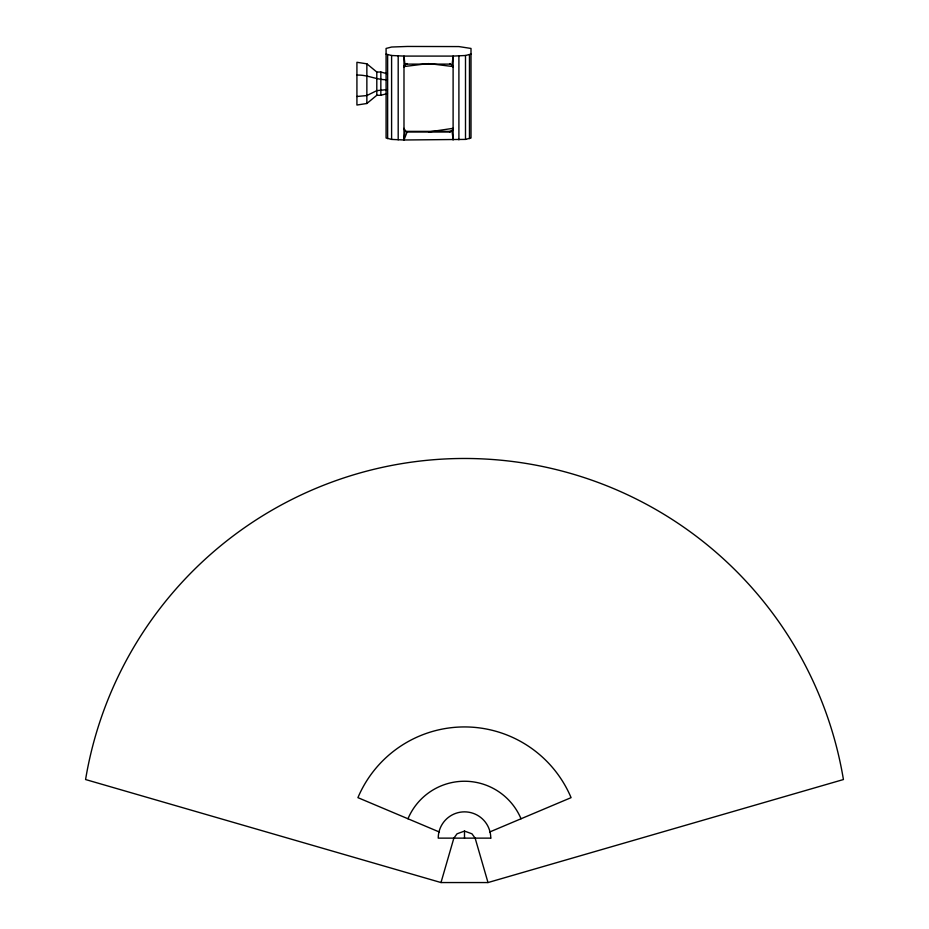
<?xml version="1.0" encoding="UTF-8"?>
<svg xmlns="http://www.w3.org/2000/svg" width="929" height="929" viewBox="0 0 929 929"><rect width="100%" height="100%" fill="white"/><g stroke="black" fill="none" stroke-linecap="round" stroke-linejoin="round"><path stroke-width="1.39" d="M428.548 64.113L428.548 63.532M465.499 139.408L471.003 137.991L471.003 48.447L458.903 46.578L407.425 46.45L391.597 47.031L386.081 48.447L386.081 137.991L391.597 139.408L403.987 139.989L465.499 139.408L465.499 55.496L471.003 54.079M469.459 138.653L469.459 54.741M405.032 130.466L407.099 131.964L403.987 139.989L405.032 130.466L403.987 128.33M440.996 882.55L453.863 838.132L457.045 833.812L464.5 831.072L471.955 833.812L475.137 838.132L488.004 882.55L843.427 779.536A384.141 384.141 0 0 0 85.573 779.536L440.996 882.55L488.004 882.55M403.987 67.155L405.032 65.03L407.099 63.532L405.032 64.449L403.987 66.574L427.177 63.706M465.499 55.496L453.108 56.088L453.108 139.989L452.051 131.047L453.108 128.33L428.548 131.964M453.108 128.91L452.051 131.047L449.996 131.964L407.099 131.964L405.032 131.047L403.987 128.91M387.474 73.821L380.844 72.032L376.802 72.032L366.862 63.822L356.922 62.289L356.922 105.035L366.862 103.491L376.802 95.292L380.844 95.292L387.474 93.492M407.099 131.372L449.996 131.372L452.051 130.466M489.56 832.047L571.08 797.651A115.672 115.672 0 0 0 357.92 797.651L439.44 832.047M387.474 89.556L376.802 90.636L366.862 95.559L356.922 96.488M407.099 64.113L449.996 64.113L452.051 65.03L453.108 67.155M386.081 54.079L391.597 55.496L403.987 56.088L453.108 56.088L452.051 65.03L452.051 64.449L453.108 66.574L429.906 63.706M356.922 75.11C367.547 74.564 376.86 80.184 387.474 79.72M464.5 831.072L464.5 838.132M458.903 55.903L458.903 139.814M449.996 63.532L449.996 64.113M449.996 131.372L449.996 131.964M405.032 64.449L405.032 65.03L403.987 56.088L403.987 139.989M398.193 55.903L398.193 139.814M391.597 55.496L391.597 139.408M387.637 54.741L387.637 138.653M380.844 72.032L380.844 95.292M376.802 72.032L376.802 95.292M366.862 63.822L366.862 103.491M407.97 818.763A61.349 61.349 0 0 1 521.03 818.763M490.767 838.132L438.233 838.132A26.267 26.267 0 0 1 464.5 811.853A26.267 26.267 0 0 1 490.767 838.132"/></g></svg>
